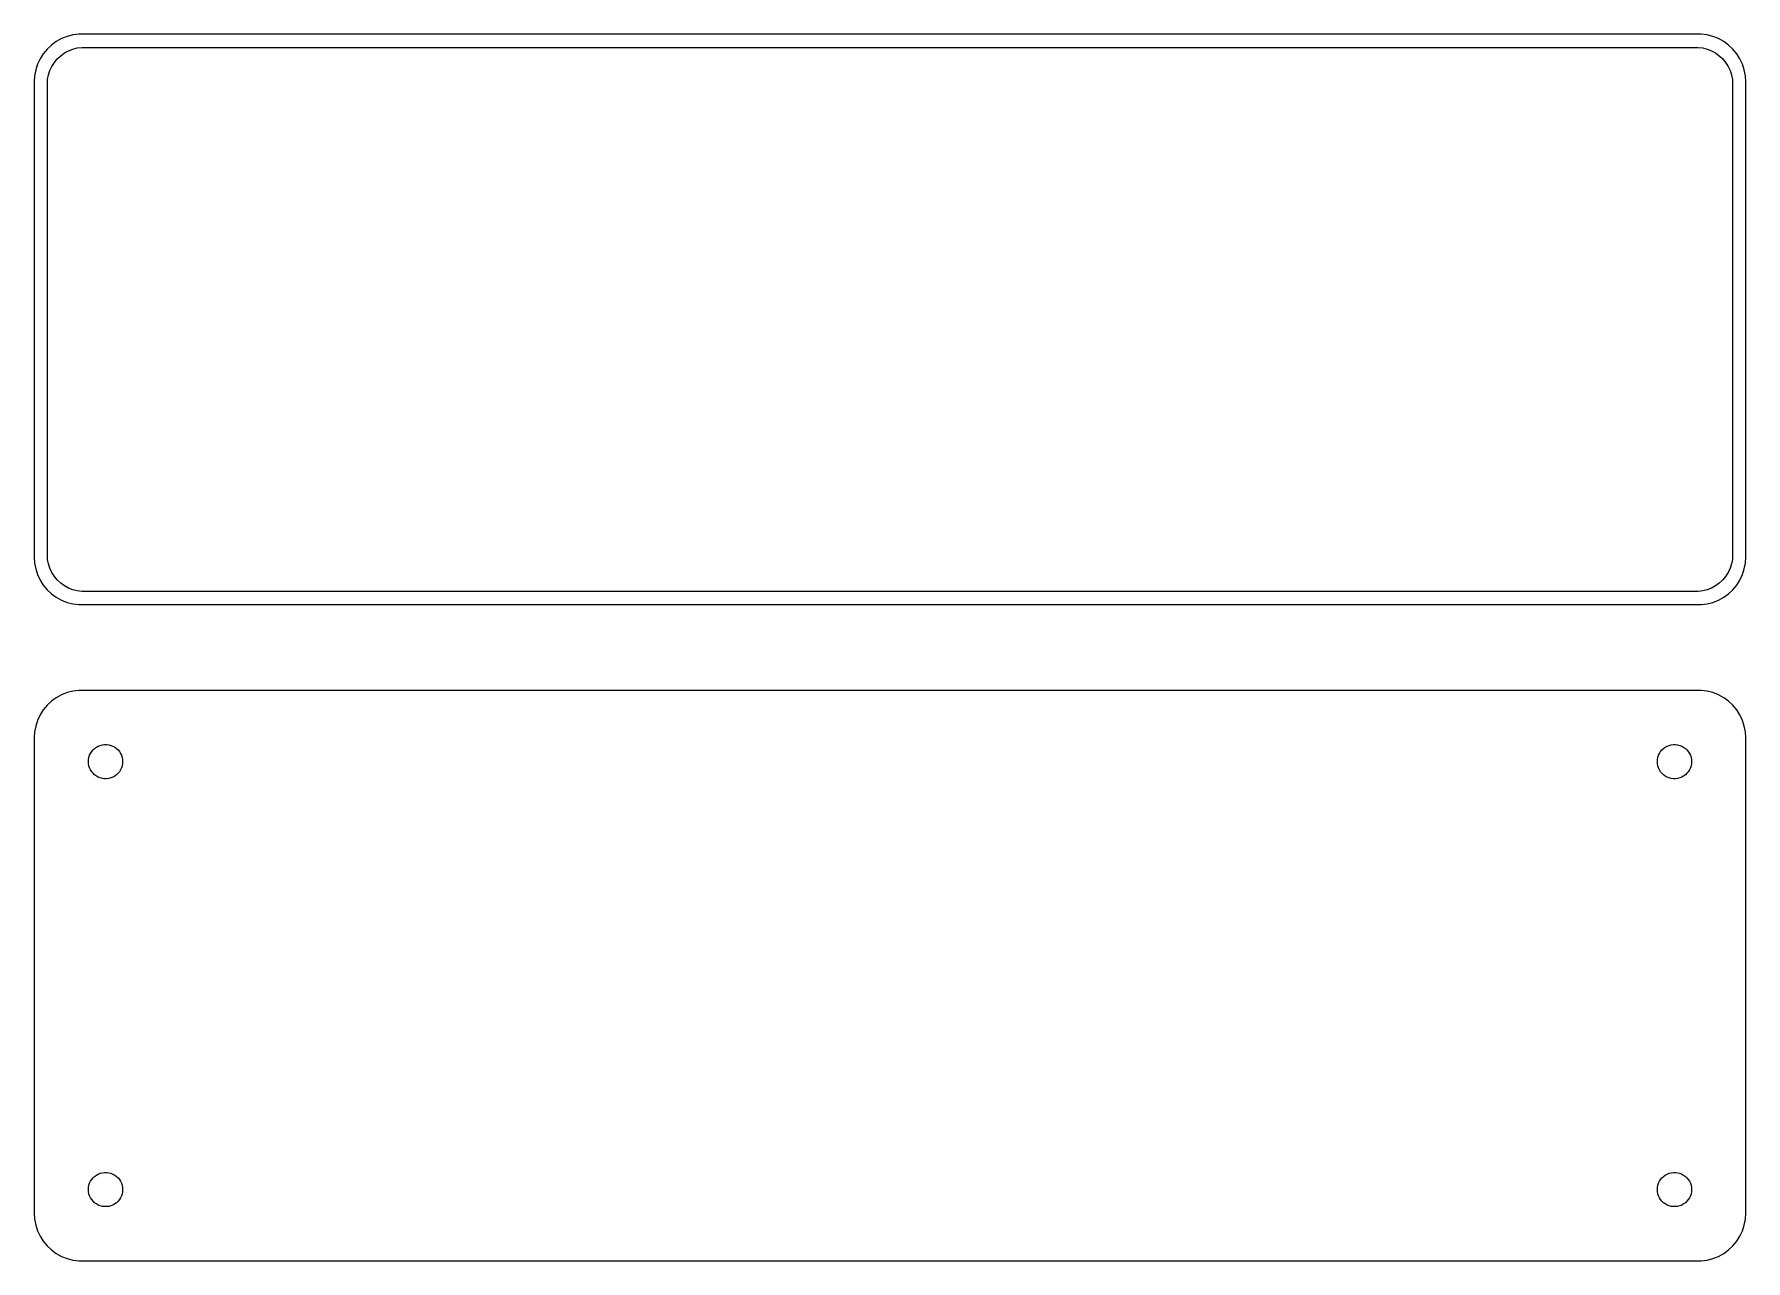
# Model space of a CAD drawing. Header units: metres. Extents: x -90 to 90, y 39 to 168.
import ezdxf

# ---------------------------------------------------------------- set-up
doc = ezdxf.new("R2010")
doc.units = ezdxf.units.M

msp = doc.modelspace()

# ---------------------------------------------------------------- linework, layer by layer
for p, q in [((-87.1289, 167.524), (-87.6791, 167.222)), ((-86.5451, 167.755), (-87.1289, 167.524)), ((-85.9369, 167.911), (-86.5451, 167.755)), ((-85.3139, 167.99), (-85.9369, 167.911)), ((85.3139, 167.99), (-85.3139, 167.99)), ((85.9369, 167.911), (85.3139, 167.99)), ((86.5451, 167.755), (85.9369, 167.911)), ((87.1289, 167.524), (86.5451, 167.755)), ((87.6791, 167.222), (87.1289, 167.524)), ((-89.0451, 165.939), (-89.3815, 165.409)), ((-88.6448, 166.423), (-89.0451, 165.939)), ((-88.1871, 166.853), (-88.6448, 166.423)), ((-87.6791, 167.222), (-88.1871, 166.853)), ((-87.5707, 165.399), (-87.2165, 165.731)), ((-87.2165, 165.731), (-86.8234, 166.017)), ((-86.8234, 166.017), (-86.3975, 166.251)), ((-86.3975, 166.251), (-85.9457, 166.43)), ((-85.9457, 166.43), (-85.4751, 166.551)), ((-85.4751, 166.551), (-84.993, 166.612)), ((-84.993, 166.612), (84.993, 166.612)), ((84.993, 166.612), (85.4751, 166.551)), ((85.4751, 166.551), (85.9457, 166.43)), ((85.9457, 166.43), (86.3975, 166.251)), ((86.3975, 166.251), (86.8234, 166.017)), ((86.8234, 166.017), (87.2165, 165.731)), ((87.2165, 165.731), (87.5707, 165.399)), ((88.1871, 166.853), (87.6791, 167.222)), ((88.6448, 166.423), (88.1871, 166.853)), ((89.0451, 165.939), (88.6448, 166.423)), ((89.3815, 165.409), (89.0451, 165.939)), ((-89.8429, 164.243), (-89.9606, 163.627)), ((-89.6489, 164.841), (-89.8429, 164.243)), ((-89.3815, 165.409), (-89.6489, 164.841)), ((-88.4979, 163.712), (-88.3477, 164.174)), ((-88.3477, 164.174), (-88.1408, 164.614)), ((-88.1408, 164.614), (-87.8805, 165.024)), ((-87.8805, 165.024), (-87.5707, 165.399)), ((87.5707, 165.399), (87.8805, 165.024)), ((87.8805, 165.024), (88.1408, 164.614)), ((88.1408, 164.614), (88.3477, 164.174)), ((88.3477, 164.174), (88.4979, 163.712)), ((89.6489, 164.841), (89.3815, 165.409)), ((89.8429, 164.243), (89.6489, 164.841)), ((89.9606, 163.627), (89.8429, 164.243)), ((-89.9606, 163.627), (-90, 163)), ((-90, 163), (-90, 113)), ((-88.6195, 162.75), (-88.589, 163.235)), ((-88.6195, 113.25), (-88.6195, 162.75)), ((-88.589, 163.235), (-88.4979, 163.712)), ((88.4979, 163.712), (88.589, 163.235)), ((88.589, 163.235), (88.6195, 162.75)), ((88.6195, 162.75), (88.6195, 113.25)), ((90, 163), (89.9606, 163.627)), ((90, 113), (90, 163)), ((-90, 113), (-89.9606, 112.373)), ((-89.9606, 112.373), (-89.8429, 111.757)), ((-89.8429, 111.757), (-89.6489, 111.159)), ((-88.589, 112.765), (-88.6195, 113.25)), ((-88.4979, 112.288), (-88.589, 112.765)), ((-88.3477, 111.826), (-88.4979, 112.288)), ((-88.1408, 111.386), (-88.3477, 111.826)), ((88.3477, 111.826), (88.1408, 111.386)), ((88.4979, 112.288), (88.3477, 111.826)), ((88.589, 112.765), (88.4979, 112.288)), ((88.6195, 113.25), (88.589, 112.765)), ((89.6489, 111.159), (89.8429, 111.757)), ((89.8429, 111.757), (89.9606, 112.373)), ((89.9606, 112.373), (90, 113)), ((-89.6489, 111.159), (-89.3815, 110.591)), ((-89.3815, 110.591), (-89.0451, 110.061)), ((-89.0451, 110.061), (-88.6448, 109.577)), ((-87.8805, 110.976), (-88.1408, 111.386)), ((-87.5707, 110.601), (-87.8805, 110.976)), ((-87.2165, 110.269), (-87.5707, 110.601)), ((-86.8234, 109.983), (-87.2165, 110.269)), ((-86.3975, 109.749), (-86.8234, 109.983)), ((86.8234, 109.983), (86.3975, 109.749)), ((87.2165, 110.269), (86.8234, 109.983)), ((87.5707, 110.601), (87.2165, 110.269)), ((87.8805, 110.976), (87.5707, 110.601)), ((88.1408, 111.386), (87.8805, 110.976)), ((88.6448, 109.577), (89.0451, 110.061)), ((89.0451, 110.061), (89.3815, 110.591)), ((89.3815, 110.591), (89.6489, 111.159)), ((-88.6448, 109.577), (-88.1871, 109.147)), ((-88.1871, 109.147), (-87.6791, 108.778)), ((-87.6791, 108.778), (-87.1289, 108.476)), ((-87.1289, 108.476), (-86.5451, 108.245)), ((-86.5451, 108.245), (-85.9369, 108.089)), ((-85.9457, 109.57), (-86.3975, 109.749)), ((-85.4751, 109.449), (-85.9457, 109.57)), ((-85.9369, 108.089), (-85.3139, 108.01)), ((-84.993, 109.388), (-85.4751, 109.449)), ((-85.3139, 108.01), (85.3139, 108.01)), ((84.993, 109.388), (-84.993, 109.388)), ((85.4751, 109.449), (84.993, 109.388)), ((85.3139, 108.01), (85.9369, 108.089)), ((85.9457, 109.57), (85.4751, 109.449)), ((85.9369, 108.089), (86.5451, 108.245)), ((86.3975, 109.749), (85.9457, 109.57)), ((86.5451, 108.245), (87.1289, 108.476)), ((87.1289, 108.476), (87.6791, 108.778)), ((87.6791, 108.778), (88.1871, 109.147)), ((88.1871, 109.147), (88.6448, 109.577)), ((-88.6448, 97.4227), (-89.0451, 96.9389)), ((-88.1871, 97.8526), (-88.6448, 97.4227)), ((-87.6791, 98.2216), (-88.1871, 97.8526)), ((-87.1289, 98.5241), (-87.6791, 98.2216)), ((-86.5451, 98.7553), (-87.1289, 98.5241)), ((-85.9369, 98.9114), (-86.5451, 98.7553)), ((-85.3139, 98.9901), (-85.9369, 98.9114)), ((85.3139, 98.9901), (-85.3139, 98.9901)), ((85.9369, 98.9114), (85.3139, 98.9901)), ((86.5451, 98.7553), (85.9369, 98.9114)), ((87.1289, 98.5241), (86.5451, 98.7553)), ((87.6791, 98.2216), (87.1289, 98.5241)), ((88.1871, 97.8526), (87.6791, 98.2216)), ((88.6448, 97.4227), (88.1871, 97.8526)), ((89.0451, 96.9389), (88.6448, 97.4227)), ((-89.6489, 95.8406), (-89.8429, 95.2434)), ((-89.3815, 96.4088), (-89.6489, 95.8406)), ((-89.0451, 96.9389), (-89.3815, 96.4088)), ((89.3815, 96.4088), (89.0451, 96.9389)), ((89.6489, 95.8406), (89.3815, 96.4088)), ((89.8429, 95.2434), (89.6489, 95.8406)), ((-89.9606, 94.6267), (-90, 94)), ((-90, 94), (-90, 44)), ((-89.8429, 95.2434), (-89.9606, 94.6267)), ((89.9606, 94.6267), (89.8429, 95.2434)), ((90, 94), (89.9606, 94.6267)), ((90, 44), (90, 94)), ((-84.2858, 91.7256), (-84.2434, 91.9476)), ((-84.2434, 91.9476), (-84.1736, 92.1626)), ((-84.1736, 92.1626), (-84.0773, 92.3672)), ((-84.0773, 92.3672), (-83.9562, 92.558)), ((-83.9562, 92.558), (-83.8121, 92.7322)), ((-83.8121, 92.7322), (-83.6474, 92.8869)), ((-83.6474, 92.8869), (-83.4645, 93.0198)), ((-83.4645, 93.0198), (-83.2664, 93.1287)), ((-83.2664, 93.1287), (-83.0562, 93.2119)), ((-83.0562, 93.2119), (-82.8373, 93.2681)), ((-82.8373, 93.2681), (-82.613, 93.2964)), ((-82.613, 93.2964), (-82.387, 93.2964)), ((-82.387, 93.2964), (-82.1627, 93.2681)), ((-82.1627, 93.2681), (-81.9438, 93.2119)), ((-81.9438, 93.2119), (-81.7336, 93.1287)), ((-81.7336, 93.1287), (-81.5355, 93.0198)), ((-81.5355, 93.0198), (-81.3526, 92.8869)), ((-81.3526, 92.8869), (-81.1879, 92.7322)), ((-81.1879, 92.7322), (-81.0438, 92.558)), ((-81.0438, 92.558), (-80.9226, 92.3672)), ((-80.9226, 92.3672), (-80.8264, 92.1626)), ((-80.8264, 92.1626), (-80.7565, 91.9476)), ((-80.7565, 91.9476), (-80.7142, 91.7256)), ((80.7142, 91.7256), (80.7565, 91.9476)), ((80.7565, 91.9476), (80.8264, 92.1626)), ((80.8264, 92.1626), (80.9226, 92.3672)), ((80.9226, 92.3672), (81.0438, 92.558)), ((81.0438, 92.558), (81.1879, 92.7322)), ((81.1879, 92.7322), (81.3526, 92.8869)), ((81.3526, 92.8869), (81.5355, 93.0198)), ((81.5355, 93.0198), (81.7336, 93.1287)), ((81.7336, 93.1287), (81.9438, 93.2119)), ((81.9438, 93.2119), (82.1627, 93.2681)), ((82.1627, 93.2681), (82.387, 93.2964)), ((82.387, 93.2964), (82.613, 93.2964)), ((82.613, 93.2964), (82.8373, 93.2681)), ((82.8373, 93.2681), (83.0562, 93.2119)), ((83.0562, 93.2119), (83.2664, 93.1287)), ((83.2664, 93.1287), (83.4645, 93.0198)), ((83.4645, 93.0198), (83.6474, 92.8869)), ((83.6474, 92.8869), (83.8121, 92.7322)), ((83.8121, 92.7322), (83.9562, 92.558)), ((83.9562, 92.558), (84.0773, 92.3672)), ((84.0773, 92.3672), (84.1736, 92.1626)), ((84.1736, 92.1626), (84.2434, 91.9476)), ((84.2434, 91.9476), (84.2858, 91.7256)), ((-84.3, 91.5), (-84.2858, 91.7256)), ((-84.2858, 91.2744), (-84.3, 91.5)), ((-84.2434, 91.0524), (-84.2858, 91.2744)), ((-84.1736, 90.8374), (-84.2434, 91.0524)), ((-84.0773, 90.6328), (-84.1736, 90.8374)), ((-83.9562, 90.442), (-84.0773, 90.6328)), ((-83.8121, 90.2678), (-83.9562, 90.442)), ((-83.6474, 90.1131), (-83.8121, 90.2678)), ((-83.4645, 89.9802), (-83.6474, 90.1131)), ((-81.3526, 90.1131), (-81.5355, 89.9802)), ((-81.1879, 90.2678), (-81.3526, 90.1131)), ((-81.0438, 90.442), (-81.1879, 90.2678)), ((-80.9226, 90.6328), (-81.0438, 90.442)), ((-80.8264, 90.8374), (-80.9226, 90.6328)), ((-80.7565, 91.0524), (-80.8264, 90.8374)), ((-80.7142, 91.2744), (-80.7565, 91.0524)), ((-80.7142, 91.7256), (-80.7, 91.5)), ((-80.7, 91.5), (-80.7142, 91.2744)), ((80.7, 91.5), (80.7142, 91.7256)), ((80.7142, 91.2744), (80.7, 91.5)), ((80.7565, 91.0524), (80.7142, 91.2744)), ((80.8264, 90.8374), (80.7565, 91.0524)), ((80.9226, 90.6328), (80.8264, 90.8374)), ((81.0438, 90.442), (80.9226, 90.6328)), ((81.1879, 90.2678), (81.0438, 90.442)), ((81.3526, 90.1131), (81.1879, 90.2678)), ((81.5355, 89.9802), (81.3526, 90.1131)), ((83.6474, 90.1131), (83.4645, 89.9802)), ((83.8121, 90.2678), (83.6474, 90.1131)), ((83.9562, 90.442), (83.8121, 90.2678)), ((84.0773, 90.6328), (83.9562, 90.442)), ((84.1736, 90.8374), (84.0773, 90.6328)), ((84.2434, 91.0524), (84.1736, 90.8374)), ((84.2858, 91.2744), (84.2434, 91.0524)), ((84.2858, 91.7256), (84.3, 91.5)), ((84.3, 91.5), (84.2858, 91.2744)), ((-83.2664, 89.8713), (-83.4645, 89.9802)), ((-83.0562, 89.7881), (-83.2664, 89.8713)), ((-82.8373, 89.7319), (-83.0562, 89.7881)), ((-82.613, 89.7036), (-82.8373, 89.7319)), ((-82.387, 89.7036), (-82.613, 89.7036)), ((-82.1627, 89.7319), (-82.387, 89.7036)), ((-81.9438, 89.7881), (-82.1627, 89.7319)), ((-81.7336, 89.8713), (-81.9438, 89.7881)), ((-81.5355, 89.9802), (-81.7336, 89.8713)), ((81.7336, 89.8713), (81.5355, 89.9802)), ((81.9438, 89.7881), (81.7336, 89.8713)), ((82.1627, 89.7319), (81.9438, 89.7881)), ((82.387, 89.7036), (82.1627, 89.7319)), ((82.613, 89.7036), (82.387, 89.7036)), ((82.8373, 89.7319), (82.613, 89.7036)), ((83.0562, 89.7881), (82.8373, 89.7319)), ((83.2664, 89.8713), (83.0562, 89.7881)), ((83.4645, 89.9802), (83.2664, 89.8713)), ((-84.2858, 46.7256), (-84.2434, 46.9476)), ((-84.2434, 46.9476), (-84.1736, 47.1626)), ((-84.1736, 47.1626), (-84.0773, 47.3672)), ((-84.0773, 47.3672), (-83.9562, 47.558)), ((-83.9562, 47.558), (-83.8121, 47.7322)), ((-83.8121, 47.7322), (-83.6474, 47.8869)), ((-83.6474, 47.8869), (-83.4645, 48.0198)), ((-83.4645, 48.0198), (-83.2664, 48.1287)), ((-83.2664, 48.1287), (-83.0562, 48.2119)), ((-83.0562, 48.2119), (-82.8373, 48.2681)), ((-82.8373, 48.2681), (-82.613, 48.2964)), ((-82.613, 48.2964), (-82.387, 48.2964)), ((-82.387, 48.2964), (-82.1627, 48.2681)), ((-82.1627, 48.2681), (-81.9438, 48.2119)), ((-81.9438, 48.2119), (-81.7336, 48.1287)), ((-81.7336, 48.1287), (-81.5355, 48.0198)), ((-81.5355, 48.0198), (-81.3526, 47.8869)), ((-81.3526, 47.8869), (-81.1879, 47.7322)), ((-81.1879, 47.7322), (-81.0438, 47.558)), ((-81.0438, 47.558), (-80.9226, 47.3672)), ((-80.9226, 47.3672), (-80.8264, 47.1626)), ((-80.8264, 47.1626), (-80.7565, 46.9476)), ((-80.7565, 46.9476), (-80.7142, 46.7256)), ((80.7142, 46.7256), (80.7565, 46.9476)), ((80.7565, 46.9476), (80.8264, 47.1626)), ((80.8264, 47.1626), (80.9226, 47.3672)), ((80.9226, 47.3672), (81.0438, 47.558)), ((81.0438, 47.558), (81.1879, 47.7322)), ((81.1879, 47.7322), (81.3526, 47.8869)), ((81.3526, 47.8869), (81.5355, 48.0198)), ((81.5355, 48.0198), (81.7336, 48.1287)), ((81.7336, 48.1287), (81.9438, 48.2119)), ((81.9438, 48.2119), (82.1627, 48.2681)), ((82.1627, 48.2681), (82.387, 48.2964)), ((82.387, 48.2964), (82.613, 48.2964)), ((82.613, 48.2964), (82.8373, 48.2681)), ((82.8373, 48.2681), (83.0562, 48.2119)), ((83.0562, 48.2119), (83.2664, 48.1287)), ((83.2664, 48.1287), (83.4645, 48.0198)), ((83.4645, 48.0198), (83.6474, 47.8869)), ((83.6474, 47.8869), (83.8121, 47.7322)), ((83.8121, 47.7322), (83.9562, 47.558)), ((83.9562, 47.558), (84.0773, 47.3672)), ((84.0773, 47.3672), (84.1736, 47.1626)), ((84.1736, 47.1626), (84.2434, 46.9476)), ((84.2434, 46.9476), (84.2858, 46.7256)), ((-84.3, 46.5), (-84.2858, 46.7256)), ((-84.2858, 46.2744), (-84.3, 46.5)), ((-84.2434, 46.0524), (-84.2858, 46.2744)), ((-84.1736, 45.8374), (-84.2434, 46.0524)), ((-84.0773, 45.6328), (-84.1736, 45.8374)), ((-83.9562, 45.442), (-84.0773, 45.6328)), ((-83.8121, 45.2678), (-83.9562, 45.442)), ((-83.6474, 45.1131), (-83.8121, 45.2678)), ((-83.4645, 44.9802), (-83.6474, 45.1131)), ((-81.3526, 45.1131), (-81.5355, 44.9802)), ((-81.1879, 45.2678), (-81.3526, 45.1131)), ((-81.0438, 45.442), (-81.1879, 45.2678)), ((-80.9226, 45.6328), (-81.0438, 45.442)), ((-80.8264, 45.8374), (-80.9226, 45.6328)), ((-80.7565, 46.0524), (-80.8264, 45.8374)), ((-80.7142, 46.2744), (-80.7565, 46.0524)), ((-80.7142, 46.7256), (-80.7, 46.5)), ((-80.7, 46.5), (-80.7142, 46.2744)), ((80.7, 46.5), (80.7142, 46.7256)), ((80.7142, 46.2744), (80.7, 46.5)), ((80.7565, 46.0524), (80.7142, 46.2744)), ((80.8264, 45.8374), (80.7565, 46.0524)), ((80.9226, 45.6328), (80.8264, 45.8374)), ((81.0438, 45.442), (80.9226, 45.6328)), ((81.1879, 45.2678), (81.0438, 45.442)), ((81.3526, 45.1131), (81.1879, 45.2678)), ((81.5355, 44.9802), (81.3526, 45.1131)), ((83.6474, 45.1131), (83.4645, 44.9802)), ((83.8121, 45.2678), (83.6474, 45.1131)), ((83.9562, 45.442), (83.8121, 45.2678)), ((84.0773, 45.6328), (83.9562, 45.442)), ((84.1736, 45.8374), (84.0773, 45.6328)), ((84.2434, 46.0524), (84.1736, 45.8374)), ((84.2858, 46.2744), (84.2434, 46.0524)), ((84.2858, 46.7256), (84.3, 46.5)), ((84.3, 46.5), (84.2858, 46.2744)), ((-90, 44), (-89.9606, 43.3733)), ((-89.9606, 43.3733), (-89.8429, 42.7566)), ((-83.2664, 44.8713), (-83.4645, 44.9802)), ((-83.0562, 44.7881), (-83.2664, 44.8713)), ((-82.8373, 44.7319), (-83.0562, 44.7881)), ((-82.613, 44.7036), (-82.8373, 44.7319)), ((-82.387, 44.7036), (-82.613, 44.7036)), ((-82.1627, 44.7319), (-82.387, 44.7036)), ((-81.9438, 44.7881), (-82.1627, 44.7319)), ((-81.7336, 44.8713), (-81.9438, 44.7881)), ((-81.5355, 44.9802), (-81.7336, 44.8713)), ((81.7336, 44.8713), (81.5355, 44.9802)), ((81.9438, 44.7881), (81.7336, 44.8713)), ((82.1627, 44.7319), (81.9438, 44.7881)), ((82.387, 44.7036), (82.1627, 44.7319)), ((82.613, 44.7036), (82.387, 44.7036)), ((82.8373, 44.7319), (82.613, 44.7036)), ((83.0562, 44.7881), (82.8373, 44.7319)), ((83.2664, 44.8713), (83.0562, 44.7881)), ((83.4645, 44.9802), (83.2664, 44.8713)), ((89.8429, 42.7566), (89.9606, 43.3733)), ((89.9606, 43.3733), (90, 44)), ((-89.8429, 42.7566), (-89.6489, 42.1594)), ((-89.6489, 42.1594), (-89.3815, 41.5912)), ((-89.3815, 41.5912), (-89.0451, 41.0611)), ((89.0451, 41.0611), (89.3815, 41.5912)), ((89.3815, 41.5912), (89.6489, 42.1594)), ((89.6489, 42.1594), (89.8429, 42.7566)), ((-89.0451, 41.0611), (-88.6448, 40.5773)), ((-88.6448, 40.5773), (-88.1871, 40.1474)), ((-88.1871, 40.1474), (-87.6791, 39.7784)), ((-87.6791, 39.7784), (-87.1289, 39.4759)), ((87.1289, 39.4759), (87.6791, 39.7784)), ((87.6791, 39.7784), (88.1871, 40.1474)), ((88.1871, 40.1474), (88.6448, 40.5773)), ((88.6448, 40.5773), (89.0451, 41.0611)), ((-87.1289, 39.4759), (-86.5451, 39.2447)), ((-86.5451, 39.2447), (-85.9369, 39.0886)), ((-85.9369, 39.0886), (-85.3139, 39.0099)), ((-85.3139, 39.0099), (85.3139, 39.0099)), ((85.3139, 39.0099), (85.9369, 39.0886)), ((85.9369, 39.0886), (86.5451, 39.2447)), ((86.5451, 39.2447), (87.1289, 39.4759))]:
    msp.add_line(p, q)

doc.saveas('drawing.dxf')
